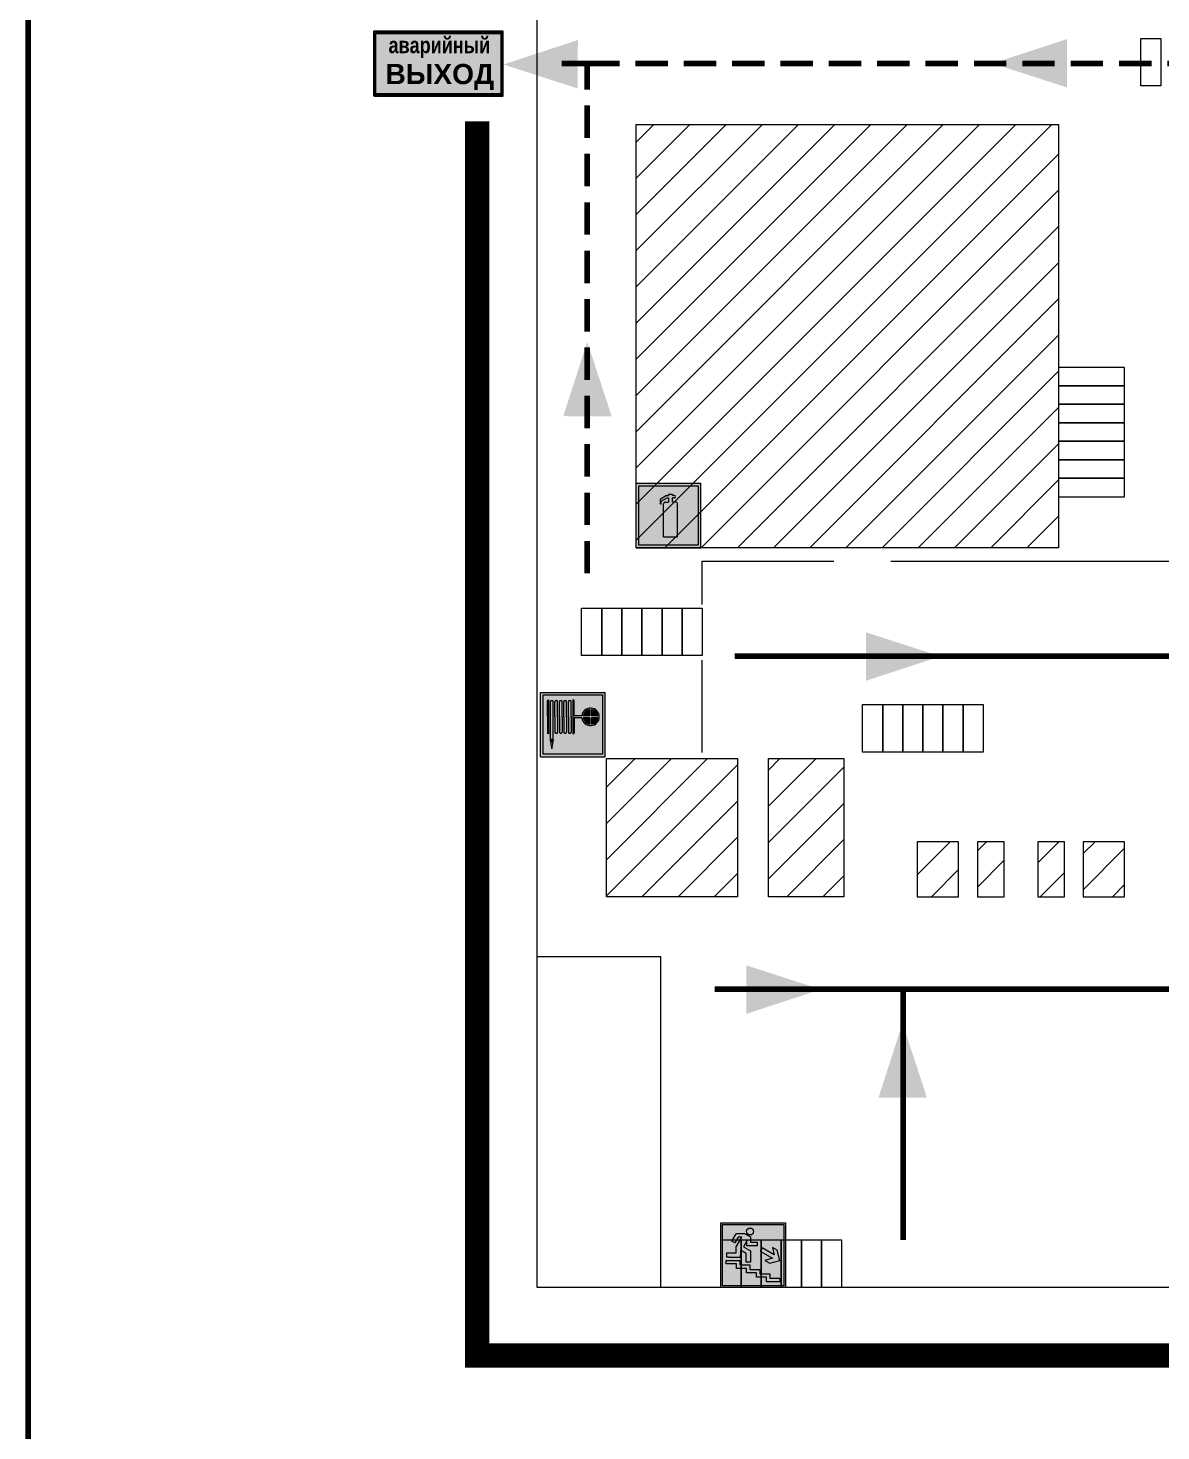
# Model space of a CAD drawing. Header units: millimetres. Extents: x 13114 to 67229, y 22859 to 38520.
# Drawn here: x 24049.7 to 24190.2, y 25556 to 25730 of the extents above; entities that cross this region are included whole.
import ezdxf

# ---------------------------------------------------------------- set-up
doc = ezdxf.new("R2010")
doc.units = ezdxf.units.MM
doc.linetypes.add('{ Wide Dash }', pattern=[12, 4, -2, 4, -2])
doc.layers.add('План_Штампы', color=7, linetype='Continuous')
doc.styles.add('обычный', font='arial.ttf')
pattern_1 = [(45, (-4617.3867, 21260.4787), (-2.24506403, 2.24506403), [])]

# ---------------------------------------------------------------- blocks, each defined once
blk = doc.blocks.new('вниз')
at = {"lineweight": 0, "true_color": 0xffffff}
h = blk.add_hatch(color=7, dxfattribs=at)
h.dxf.hatch_style = 1
h.paths.add_polyline_path([(40994.51, -4472.22), (40986.51, -4472.22), (40986.51, -4480.22), (40994.51, -4480.22)])
h.paths.add_polyline_path([(40994.31, -4472.42), (40994.31, -4480.01), (40986.71, -4480.01), (40986.71, -4472.42)], flags=16)
h.paths.add_polyline_path([(40988.43, -4473.53), (40989.43, -4473.53), (40990.19, -4473.96), (40990.19, -4474.6), (40991, -4474.6), (40991, -4475.06), (40989.73, -4475.06), (40989.73, -4474.46), (40989.3, -4475.18), (40990.17, -4475.7), (40990.17, -4477.11), (40989.63, -4477.11), (40989.63, -4476.01), (40988.94, -4475.59), (40988.94, -4476.46), (40988.94, -4476.46), (40987.47, -4476.46), (40987.26, -4476.46), (40987.26, -4475.92), (40988.4, -4475.92), (40988.4, -4475.2), (40989.1, -4473.99), (40988.66, -4473.99), (40988.24, -4474.7), (40987.86, -4474.47), (40988.41, -4473.56)], flags=0)
h.paths.add_polyline_path([(40990.55, -4473.29, -1), (40989.69, -4473.29, -1)], flags=0)
h.paths.add_polyline_path([(40988.85, -4476.89), (40988.85, -4477.43), (40990.1, -4477.43), (40990.1, -4477.99), (40991.34, -4477.99), (40991.34, -4478.54), (40992.59, -4478.54), (40992.59, -4479.09), (40993.83, -4479.09), (40993.83, -4479.52), (40992.17, -4479.52), (40992.17, -4478.97), (40990.91, -4478.97), (40990.91, -4478.41), (40989.68, -4478.41), (40989.68, -4477.86), (40988.43, -4477.86), (40988.43, -4477.31), (40987.6, -4477.31), (40987.18, -4477.31), (40987.18, -4476.89)], flags=0)
h.paths.add_polyline_path([(40991.61, -4475.33), (40993.12, -4476.2), (40992.9, -4475.27), (40993.48, -4475.6), (40993.83, -4476.88), (40992.56, -4477.22), (40991.97, -4476.88), (40992.9, -4476.61), (40991.38, -4475.74), (40991.58, -4475.39)], flags=0)
h.paths.add_polyline_path([(40990.19, -4473.96), (40989.43, -4473.53), (40988.43, -4473.53), (40988.41, -4473.56), (40987.86, -4474.47), (40988.24, -4474.7), (40988.66, -4473.99), (40989.1, -4473.99), (40988.4, -4475.2), (40988.4, -4475.92), (40987.26, -4475.92), (40987.26, -4476.46), (40987.47, -4476.46), (40988.94, -4476.46), (40988.94, -4476.27), (40988.94, -4475.59), (40989.63, -4476.01), (40989.63, -4477.11), (40990.17, -4477.11), (40990.17, -4475.7), (40989.3, -4475.18), (40989.73, -4474.46), (40989.73, -4475.06), (40991, -4475.06), (40991, -4474.6), (40990.19, -4474.6)], flags=0)
h.paths.add_polyline_path([(40990.55, -4473.29, 1), (40989.69, -4473.29, 1)], flags=0)
h.paths.add_polyline_path([(40991.61, -4475.33), (40991.58, -4475.39), (40991.38, -4475.74), (40992.9, -4476.61), (40991.97, -4476.88), (40992.56, -4477.22), (40993.83, -4476.88), (40993.48, -4475.6), (40992.9, -4475.27), (40993.12, -4476.2)], flags=0)
h.paths.add_polyline_path([(40990.1, -4477.43), (40988.85, -4477.43), (40988.85, -4476.89), (40987.18, -4476.89), (40987.18, -4477.31), (40987.6, -4477.31), (40988.43, -4477.31), (40988.43, -4477.86), (40989.68, -4477.86), (40989.68, -4478.41), (40990.91, -4478.41), (40990.91, -4478.97), (40992.17, -4478.97), (40992.17, -4479.52), (40993.83, -4479.52), (40993.83, -4479.09), (40992.59, -4479.09), (40992.59, -4478.54), (40991.34, -4478.54), (40991.34, -4477.99), (40990.1, -4477.99)], flags=0)
at = {"lineweight": 0}
h = blk.add_hatch(color=126, dxfattribs=at)
h.dxf.hatch_style = 1
h.paths.add_polyline_path([(40994.31, -4472.42), (40986.71, -4472.42), (40986.71, -4480.01), (40994.31, -4480.01)])
h.paths.add_polyline_path([(40988.43, -4473.53), (40989.43, -4473.53), (40990.19, -4473.96), (40990.19, -4474.6), (40991, -4474.6), (40991, -4475.06), (40989.73, -4475.06), (40989.73, -4474.46), (40989.3, -4475.18), (40990.17, -4475.7), (40990.17, -4477.11), (40989.63, -4477.11), (40989.63, -4476.01), (40988.94, -4475.59), (40988.94, -4476.46), (40988.94, -4476.46), (40987.47, -4476.46), (40987.26, -4476.46), (40987.26, -4475.92), (40988.4, -4475.92), (40988.4, -4475.2), (40989.1, -4473.99), (40988.66, -4473.99), (40988.24, -4474.7), (40987.86, -4474.47), (40988.41, -4473.56)], flags=16)
h.paths.add_polyline_path([(40990.55, -4473.29, -1), (40989.69, -4473.29, -1)], flags=16)
h.paths.add_polyline_path([(40988.85, -4476.89), (40988.85, -4477.43), (40990.1, -4477.43), (40990.1, -4477.99), (40991.34, -4477.99), (40991.34, -4478.54), (40992.59, -4478.54), (40992.59, -4479.09), (40993.83, -4479.09), (40993.83, -4479.52), (40992.17, -4479.52), (40992.17, -4478.97), (40990.91, -4478.97), (40990.91, -4478.41), (40989.68, -4478.41), (40989.68, -4477.86), (40988.43, -4477.86), (40988.43, -4477.31), (40987.6, -4477.31), (40987.18, -4477.31), (40987.18, -4476.89)], flags=16)
h.paths.add_polyline_path([(40991.61, -4475.33), (40993.12, -4476.2), (40992.9, -4475.27), (40993.48, -4475.6), (40993.83, -4476.88), (40992.56, -4477.22), (40991.97, -4476.88), (40992.9, -4476.61), (40991.38, -4475.74), (40991.58, -4475.39)], flags=16)
at = {"lineweight": 0, "true_color": 0xffffff}
h = blk.add_hatch(color=7, dxfattribs=at)
h.dxf.hatch_style = 1
h.paths.add_polyline_path([(40989.73, -4474.46), (40989.73, -4475.06), (40991, -4475.06), (40991, -4474.6), (40990.19, -4474.6), (40990.19, -4473.96), (40989.43, -4473.53), (40988.43, -4473.53), (40988.41, -4473.56), (40987.86, -4474.47), (40988.24, -4474.7), (40988.66, -4473.99), (40989.1, -4473.99), (40988.4, -4475.2), (40988.4, -4475.92), (40987.26, -4475.92), (40987.26, -4476.46), (40987.47, -4476.46), (40988.94, -4476.46), (40988.94, -4475.59), (40989.63, -4476.01), (40989.63, -4477.11), (40990.17, -4477.11), (40990.17, -4475.7), (40989.3, -4475.18)])
h.paths.add_polyline_path([(40989.69, -4473.29, 1), (40990.55, -4473.29, 1)])
h.paths.add_polyline_path([(40991.61, -4475.33), (40991.58, -4475.39), (40991.38, -4475.74), (40992.9, -4476.61), (40991.97, -4476.88), (40992.56, -4477.22), (40993.83, -4476.88), (40993.48, -4475.6), (40992.9, -4475.27), (40993.12, -4476.2)])
h.paths.add_polyline_path([(40990.1, -4477.43), (40988.85, -4477.43), (40988.85, -4476.89), (40987.18, -4476.89), (40987.18, -4477.31), (40987.6, -4477.31), (40988.43, -4477.31), (40988.43, -4477.86), (40989.68, -4477.86), (40989.68, -4478.41), (40990.91, -4478.41), (40990.91, -4478.97), (40992.17, -4478.97), (40992.17, -4479.52), (40993.83, -4479.52), (40993.83, -4479.09), (40992.59, -4479.09), (40992.59, -4478.54), (40991.34, -4478.54), (40991.34, -4477.99), (40990.1, -4477.99)])
at = {"color": 126, "lineweight": 0}
for points in [[(40986.51, -4472.22), (40994.51, -4472.22), (40994.51, -4480.22), (40986.51, -4480.22)], [(40986.71, -4472.42), (40994.31, -4472.42), (40994.31, -4480.01), (40986.71, -4480.01)]]:
    blk.add_lwpolyline(points, close=True, dxfattribs=at)
for points in [[(40987.47, -4476.46), (40987.26, -4476.46), (40987.26, -4475.92), (40988.4, -4475.92), (40988.4, -4475.2), (40989.1, -4473.99), (40988.66, -4473.99), (40988.24, -4474.7), (40987.86, -4474.47), (40988.41, -4473.56), (40988.43, -4473.53), (40989.43, -4473.53), (40990.19, -4473.96), (40990.19, -4474.6), (40991, -4474.6), (40991, -4475.06), (40989.73, -4475.06), (40989.73, -4474.46), (40989.3, -4475.18), (40990.17, -4475.7), (40990.17, -4477.11), (40989.63, -4477.11), (40989.63, -4476.01), (40988.94, -4475.59), (40988.94, -4476.46)], [(40991.58, -4475.39), (40991.38, -4475.74), (40992.9, -4476.61), (40991.97, -4476.88), (40992.56, -4477.22), (40993.83, -4476.88), (40993.48, -4475.6), (40992.9, -4475.27), (40993.12, -4476.2), (40991.61, -4475.33), (40991.58, -4475.39)], [(40987.6, -4477.31), (40987.18, -4477.31), (40987.18, -4476.89), (40988.85, -4476.89), (40988.85, -4477.43), (40990.1, -4477.43), (40990.1, -4477.99), (40991.34, -4477.99), (40991.34, -4478.54), (40992.59, -4478.54), (40992.59, -4479.09), (40993.83, -4479.09), (40993.83, -4479.52), (40992.17, -4479.52), (40992.17, -4478.97), (40990.91, -4478.97), (40990.91, -4478.41), (40989.68, -4478.41), (40989.68, -4477.86), (40988.43, -4477.86), (40988.43, -4477.31), (40987.6, -4477.31)], [(40987.47, -4476.46), (40988.94, -4476.46), (40988.94, -4476.27)]]:
    blk.add_lwpolyline(points, dxfattribs=at)
blk.add_circle((40990.12, -4473.29), 0.432, dxfattribs=at)
blk = doc.blocks.new('A$C41C009D9')
at = {"true_color": 0xffffff}
blk.add_hatch(color=7, dxfattribs=at).paths.add_polyline_path([(0, 8), (-16, 8), (-16, 0), (0, 0)])
h = blk.add_hatch(color=126)
h.dxf.hatch_style = 1
h.paths.add_polyline_path([(-15.8, 7.8), (-15.8, 0.2), (-0.2, 0.2), (-0.2, 7.8)])
at = {"color": 126}
for points in [[(-16, 0), (0, 0), (0, 8), (-16, 8)], [(-16, 0), (0, 0), (0, 8), (-16, 8)], [(-15.8, 7.8), (-0.2, 7.8), (-0.2, 0.2), (-15.8, 0.2)]]:
    blk.add_lwpolyline(points, close=True, dxfattribs=at)
at = {"color": 7, "true_color": 0xffffff, "insert": (-15.8, 7.3), "char_height": 2.5, "width": 15.5999, "attachment_point": 1, "style": 'обычный'}
blk.add_mtext('\\pi1.6133;{\\fArial|b1|i0|c204|p34;\\H0.8x;\\W0.8;аварийный\\H1.25x;\\W1;\\P\\pi1.2327;ВЫХОД}', dxfattribs=at)
blk = doc.blocks.new('A$C37112FD5')
at = {"true_color": 0xf5f5ff}
h = blk.add_hatch(color=7, dxfattribs=at)
h.dxf.hatch_style = 1
h.paths.add_polyline_path([(12.8, -7.4), (0, -7.4), (0, -20.2), (12.8, -20.2)])
h.paths.add_polyline_path([(12.29, -7.91), (12.29, -19.69), (0.51, -19.69), (0.51, -7.91)], flags=16)
h.paths.add_polyline_path([(4.98, -9.04, -0.42597), (5.17, -9.22), (5.17, -12.25), (5.17, -15.29, -0.432244), (4.98, -15.47), (4.83, -15.47, -0.42597), (4.64, -15.29), (4.64, -12.25), (4.64, -9.22, -0.432244), (4.83, -9.04)], flags=0)
h.paths.add_polyline_path([(4.28, -9.22), (4.28, -12.25), (4.28, -15.29, -0.432244), (4.09, -15.47), (3.94, -15.47, -0.42597), (3.75, -15.29), (3.75, -12.25), (3.75, -9.22, -0.432244), (3.94, -9.04), (4.09, -9.04, -0.42597)], flags=0)
h.paths.add_polyline_path([(5.72, -9.04), (5.87, -9.04, -0.42597), (6.06, -9.22), (6.06, -12.25), (6.06, -15.29, -0.432244), (5.87, -15.47), (5.72, -15.47, -0.42597), (5.53, -15.29), (5.53, -12.25), (5.53, -9.22, -0.432244)], flags=0)
h.paths.add_polyline_path([(6.42, -8.9), (6.5, -8.9, -0.42597), (6.69, -9.08), (6.69, -12.03), (8.21, -12.03, -15.824349), (8.21, -12.47), (6.69, -12.47), (6.69, -15.42, -0.432244), (6.5, -15.6), (6.42, -15.6)], flags=0)
h.paths.add_polyline_path([(3.39, -9.22), (3.39, -12.25), (3.39, -15.29, -0.432244), (3.2, -15.47), (3.05, -15.47, -0.42597), (2.85, -15.29), (2.85, -12.25), (2.85, -9.22, -0.432244), (3.05, -9.04), (3.2, -9.04, -0.42597)], flags=0)
h.paths.add_polyline_path([(2.5, -9.22), (2.5, -16.71), (1.96, -16.71), (1.96, -9.22, -0.432244), (2.15, -9.04), (2.31, -9.04, -0.42597)], flags=0)
h.paths.add_polyline_path([(1.61, -8.9), (1.61, -15.6), (1.57, -15.6, -0.42597), (1.37, -15.42), (1.37, -12.03), (1.37, -9.09, -0.432244), (1.57, -8.9)], flags=0)
h.paths.add_polyline_path([(9.76, -10.81), (9.76, -12.03), (8.49, -12.03, -0.336371)], flags=0)
h.paths.add_polyline_path([(8.49, -12.47), (9.76, -12.47), (9.76, -13.7, -0.336371)], flags=0)
h.paths.add_polyline_path([(10.11, -10.81, -0.336371), (11.38, -12.03), (10.11, -12.03)], flags=0)
h.paths.add_polyline_path([(10.11, -12.47), (11.38, -12.47, -0.336371), (10.11, -13.7)], flags=0)
h.paths.add_polyline_path([(2.5, -16.84), (2.5, -17.05), (1.97, -17.05), (1.97, -16.84)], flags=0)
h.paths.add_polyline_path([(2.5, -17.24, -0.033778), (2.24, -18.6, -0.033778), (1.97, -17.24)], flags=0)
h = blk.add_hatch(color=242)
h.dxf.hatch_style = 1
h.paths.add_polyline_path([(12.29, -7.91), (0.51, -7.91), (0.51, -19.69), (12.29, -19.69)])
h.paths.add_polyline_path([(6.42, -15.6), (6.42, -8.9), (6.5, -8.9, -0.42597), (6.69, -9.08), (6.69, -12.03), (8.21, -12.03, -15.824349), (8.21, -12.47), (6.69, -12.47), (6.69, -15.42, -0.432244), (6.5, -15.6)], flags=16)
h.paths.add_polyline_path([(5.87, -15.47), (5.72, -15.47, -0.42597), (5.53, -15.29), (5.53, -12.25), (5.53, -9.22, -0.432244), (5.72, -9.04), (5.87, -9.04, -0.42597), (6.06, -9.22), (6.06, -12.25), (6.06, -15.29, -0.432244)], flags=16)
h.paths.add_polyline_path([(4.98, -15.47), (4.83, -15.47, -0.42597), (4.64, -15.29), (4.64, -12.25), (4.64, -9.22, -0.432244), (4.83, -9.04), (4.98, -9.04, -0.42597), (5.17, -9.22), (5.17, -12.25), (5.17, -15.29, -0.432244)], flags=16)
h.paths.add_polyline_path([(4.09, -15.47), (3.94, -15.47, -0.42597), (3.75, -15.29), (3.75, -12.25), (3.75, -9.22, -0.432244), (3.94, -9.04), (4.09, -9.04, -0.42597), (4.28, -9.22), (4.28, -12.25), (4.28, -15.29, -0.432244)], flags=16)
h.paths.add_polyline_path([(3.2, -15.47), (3.05, -15.47, -0.42597), (2.85, -15.29), (2.85, -12.25), (2.85, -9.22, -0.432244), (3.05, -9.04), (3.2, -9.04, -0.42597), (3.39, -9.22), (3.39, -12.25), (3.39, -15.29, -0.432244)], flags=16)
h.paths.add_polyline_path([(2.5, -17.05), (1.97, -17.05), (1.97, -16.84), (2.5, -16.84)], flags=16)
h.paths.add_polyline_path([(2.5, -17.24, -0.033778), (2.24, -18.6, -0.033778), (1.97, -17.24)], flags=16)
h.paths.add_polyline_path([(2.5, -16.71), (1.96, -16.71), (1.96, -9.22, -0.432244), (2.15, -9.04), (2.31, -9.04, -0.42597), (2.5, -9.22)], flags=16)
h.paths.add_polyline_path([(1.61, -15.6), (1.57, -15.6, -0.42597), (1.37, -15.42), (1.37, -12.03), (1.37, -9.09, -0.432244), (1.57, -8.9), (1.61, -8.9)], flags=16)
h.paths.add_polyline_path([(8.49, -12.47), (9.76, -12.47), (9.76, -13.7, -0.336371)], flags=0)
h.paths.add_polyline_path([(10.11, -13.7), (10.11, -12.47), (11.38, -12.47, -0.336371)], flags=0)
h.paths.add_polyline_path([(8.49, -12.03, -0.336371), (9.76, -10.81), (9.76, -12.03)], flags=0)
h.paths.add_polyline_path([(10.11, -12.03), (10.11, -10.81, -0.336371), (11.38, -12.03)], flags=0)
h = blk.add_hatch(color=7, dxfattribs=at)
h.dxf.hatch_style = 1
h.paths.add_polyline_path([(1.61, -8.9), (1.57, -8.9, 0.432244), (1.37, -9.09), (1.37, -12.03), (1.37, -15.42, 0.42597), (1.57, -15.6), (1.61, -15.6)])
h.paths.add_polyline_path([(2.5, -9.22, 0.42597), (2.31, -9.04), (2.15, -9.04, 0.432244), (1.96, -9.22), (1.96, -16.71), (2.5, -16.71)])
h.paths.add_polyline_path([(2.5, -16.84), (1.97, -16.84), (1.97, -17.05), (2.5, -17.05)])
h.paths.add_polyline_path([(2.5, -17.24), (1.97, -17.24, 0.033778), (2.24, -18.6, 0.033778)])
h.paths.add_polyline_path([(3.39, -12.25), (3.39, -9.22, 0.42597), (3.2, -9.04), (3.05, -9.04, 0.432244), (2.85, -9.22), (2.85, -12.25), (2.85, -15.29, 0.42597), (3.05, -15.47), (3.2, -15.47, 0.432244), (3.39, -15.29)])
h.paths.add_polyline_path([(4.28, -12.25), (4.28, -9.22, 0.42597), (4.09, -9.04), (3.94, -9.04, 0.432244), (3.75, -9.22), (3.75, -12.25), (3.75, -15.29, 0.42597), (3.94, -15.47), (4.09, -15.47, 0.432244), (4.28, -15.29)])
h.paths.add_polyline_path([(5.17, -12.25), (5.17, -9.22, 0.42597), (4.98, -9.04), (4.83, -9.04, 0.432244), (4.64, -9.22), (4.64, -12.25), (4.64, -15.29, 0.42597), (4.83, -15.47), (4.98, -15.47, 0.432244), (5.17, -15.29)])
h.paths.add_polyline_path([(6.06, -12.25), (6.06, -9.22, 0.42597), (5.87, -9.04), (5.72, -9.04, 0.432244), (5.53, -9.22), (5.53, -12.25), (5.53, -15.29, 0.42597), (5.72, -15.47), (5.87, -15.47, 0.432244), (6.06, -15.29)])
h.paths.add_polyline_path([(6.69, -12.47), (8.21, -12.47, 15.824349), (8.21, -12.03), (6.69, -12.03), (6.69, -9.08, 0.42597), (6.5, -8.9), (6.42, -8.9), (6.42, -15.6), (6.5, -15.6, 0.432244), (6.69, -15.42)])
h.paths.add_polyline_path([(8.49, -12.47), (9.76, -12.47), (9.76, -13.7, -0.336371)], flags=16)
h.paths.add_polyline_path([(8.49, -12.03, -0.336371), (9.76, -10.81), (9.76, -12.03)], flags=16)
h.paths.add_polyline_path([(10.11, -12.47), (11.38, -12.47, -0.336371), (10.11, -13.7)], flags=16)
h.paths.add_polyline_path([(10.11, -12.03), (10.11, -10.81, -0.336371), (11.38, -12.03)], flags=16)
h = blk.add_hatch(color=242)
h.dxf.hatch_style = 1
h.paths.add_polyline_path([(9.76, -10.81, 0.336371), (8.49, -12.03), (9.76, -12.03)])
h.paths.add_polyline_path([(10.11, -10.81), (10.11, -12.03), (11.38, -12.03, 0.336371)])
h.paths.add_polyline_path([(11.38, -12.47), (10.11, -12.47), (10.11, -13.7, 0.336371)])
h.paths.add_polyline_path([(9.76, -12.47), (8.49, -12.47, 0.336371), (9.76, -13.7)])
at = {"color": 242, "lineweight": 5}
for p, q in [((0, -20.2), (0, -7.4)), ((0, -7.4), (12.8, -7.4)), ((12.8, -20.2), (12.8, -7.4)), ((1.37, -12.03), (1.37, -9.08)), ((1.57, -8.9), (1.61, -8.9)), ((1.61, -8.9), (1.61, -15.6)), ((1.96, -16.71), (1.96, -9.22)), ((2.15, -9.04), (2.31, -9.04)), ((2.5, -16.71), (2.5, -9.22)), ((2.85, -12.25), (2.85, -9.22)), ((3.05, -9.04), (3.2, -9.04)), ((3.39, -12.25), (3.39, -9.22)), ((3.75, -12.25), (3.75, -9.22)), ((3.94, -9.04), (4.09, -9.04)), ((4.28, -12.25), (4.28, -9.22)), ((4.64, -12.25), (4.64, -9.22)), ((4.83, -9.04), (4.98, -9.04)), ((5.17, -12.25), (5.17, -9.22)), ((5.53, -12.25), (5.53, -9.22)), ((5.72, -9.04), (5.87, -9.04)), ((6.06, -12.25), (6.06, -9.22)), ((6.42, -8.9), (6.42, -15.6)), ((6.5, -8.9), (6.42, -8.9)), ((6.69, -12.03), (6.69, -9.08)), ((9.76, -10.81), (9.76, -12.03)), ((10.11, -10.81), (10.11, -12.03)), ((1.37, -12.03), (1.37, -15.42)), ((2.85, -12.25), (2.85, -15.29)), ((3.39, -12.25), (3.39, -15.29)), ((3.75, -12.25), (3.75, -15.29)), ((4.28, -12.25), (4.28, -15.29)), ((4.64, -12.25), (4.64, -15.29)), ((5.17, -12.25), (5.17, -15.29)), ((5.53, -12.25), (5.53, -15.29)), ((6.06, -12.25), (6.06, -15.29)), ((8.21, -12.03), (6.69, -12.03)), ((8.21, -12.47), (6.69, -12.47)), ((6.69, -12.47), (6.69, -15.42)), ((9.76, -12.03), (8.49, -12.03)), ((9.76, -12.47), (8.49, -12.47)), ((9.76, -12.47), (9.76, -13.7)), ((11.38, -12.03), (10.11, -12.03)), ((11.38, -12.47), (10.11, -12.47)), ((10.11, -12.47), (10.11, -13.7)), ((1.57, -15.6), (1.61, -15.6)), ((3.05, -15.47), (3.2, -15.47)), ((3.94, -15.47), (4.09, -15.47)), ((4.83, -15.47), (4.98, -15.47)), ((5.72, -15.47), (5.87, -15.47)), ((6.42, -15.6), (6.5, -15.6)), ((1.96, -16.71), (2.5, -16.71)), ((1.97, -16.84), (2.5, -16.84)), ((1.97, -17.05), (1.97, -16.84)), ((2.5, -17.05), (1.97, -17.05)), ((1.97, -17.24), (2.5, -17.24)), ((2.5, -16.84), (2.5, -17.05)), ((0, -20.2), (12.8, -20.2))]:
    blk.add_line(p, q, dxfattribs=at)
blk.add_lwpolyline([(0.51, -7.91), (12.29, -7.91), (12.29, -19.69), (0.51, -19.69)], close=True, dxfattribs=at)
for centre, radius, start, end in [((1.56, -9.09), 0.182, 87.1027, 180.6071), ((2.15, -9.22), 0.182, 87.1027, 180.6071), ((2.32, -9.22), 0.182, 359.3929, 92.8973), ((3.04, -9.22), 0.182, 87.1027, 180.6071), ((3.21, -9.22), 0.182, 359.3929, 92.8973), ((3.93, -9.22), 0.182, 87.1027, 180.6071), ((4.1, -9.22), 0.182, 359.3929, 92.8973), ((4.82, -9.22), 0.182, 87.1027, 180.6071), ((4.99, -9.22), 0.182, 359.3929, 92.8973), ((5.71, -9.22), 0.182, 87.1027, 180.6071), ((5.88, -9.22), 0.182, 359.3929, 92.8973), ((6.51, -9.09), 0.182, 359.3929, 92.8973), ((9.93, -12.25), 1.74, 187.2319, 172.7681), ((9.93, -12.25), 1.46, 96.9927, 171.3585), ((9.93, -12.25), 1.46, 8.6415, 83.0073), ((9.93, -12.25), 1.46, 188.6415, 263.0073), ((9.93, -12.25), 1.46, 276.9927, 351.3585), ((1.56, -15.42), 0.182, 179.3929, 272.8973), ((3.04, -15.29), 0.182, 179.3929, 272.8973), ((3.21, -15.29), 0.182, 267.1027, 0.6071), ((3.93, -15.29), 0.182, 179.3929, 272.8973), ((4.1, -15.29), 0.182, 267.1027, 0.6071), ((4.82, -15.29), 0.182, 179.3929, 272.8973), ((4.99, -15.29), 0.182, 267.1027, 0.6071), ((5.71, -15.29), 0.182, 179.3929, 272.8973), ((5.88, -15.29), 0.182, 267.1027, 0.6071), ((6.51, -15.42), 0.182, 267.1027, 0.6071), ((12.17, -15.98), 10.27, 187.041, 194.7793), ((-7.7, -15.98), 10.27, 345.2207, 352.959)]:
    blk.add_arc(centre, radius, start, end, dxfattribs=at)
blk = doc.blocks.new('A$C3AD82952')
at = {"true_color": 0xf5f5ff}
h = blk.add_hatch(color=7, dxfattribs=at)
h.dxf.hatch_style = 1
h.paths.add_polyline_path([(8.21, 8.73, 0.414214), (7.89, 9.05), (7.22, 9.05), (7.22, 9.92), (7.59, 9.92, 1), (7.57, 10.36), (7.22, 10.36), (7.22, 10.6), (6.43, 10.6), (6.43, 10.36), (6.01, 10.36), (4.74, 9.59), (4.74, 8.69), (4.98, 8.73), (4.98, 9.26), (6.12, 9.91), (6.43, 9.91), (6.43, 9.05), (5.76, 9.05, 0.414214), (5.44, 8.73), (5.44, 2.2), (8.21, 2.2)], flags=0)
h.paths.add_polyline_path([(12.8, 12.8), (0, 12.8), (0, 0), (12.8, 0)])
h.paths.add_polyline_path([(0.51, 12.29), (12.29, 12.29), (12.29, 0.51), (0.51, 0.51)], flags=16)
h.paths.add_polyline_path([(4.74, 9.59), (6.01, 10.36), (6.43, 10.36), (6.43, 10.6), (7.22, 10.6), (7.22, 10.36), (7.59, 10.36, -0.94586), (7.59, 9.92), (7.22, 9.92), (7.22, 9.05), (7.89, 9.05, -0.414214), (8.21, 8.73), (8.21, 2.2), (5.44, 2.2), (5.44, 8.73, -0.414214), (5.76, 9.05), (6.43, 9.05), (6.43, 9.91), (6.12, 9.91), (4.98, 9.26), (4.98, 8.73), (4.74, 8.69)], flags=0)
h = blk.add_hatch(color=242)
h.dxf.hatch_style = 1
h.paths.add_polyline_path([(12.29, 12.29), (0.51, 12.29), (0.51, 0.51), (12.29, 0.51)])
h.paths.add_polyline_path([(4.74, 8.69), (4.74, 9.59), (6.01, 10.36), (6.43, 10.36), (6.43, 10.6), (7.22, 10.6), (7.22, 10.36), (7.59, 10.36, -0.94586), (7.59, 9.92), (7.22, 9.92), (7.22, 9.05), (7.89, 9.05, -0.414214), (8.21, 8.73), (8.21, 2.2), (5.44, 2.2), (5.44, 8.73, -0.414214), (5.76, 9.05), (6.43, 9.05), (6.43, 9.91), (6.12, 9.91), (4.98, 9.26), (4.98, 8.73)], flags=16)
h = blk.add_hatch(color=7, dxfattribs=at)
h.dxf.hatch_style = 1
h.paths.add_polyline_path([(8.21, 8.73, 0.414214), (7.89, 9.05), (7.22, 9.05), (7.22, 9.92), (7.59, 9.92, 1), (7.57, 10.36), (7.22, 10.36), (7.22, 10.6), (6.43, 10.6), (6.43, 10.36), (6.01, 10.36), (4.74, 9.59), (4.74, 8.69), (4.98, 8.73), (4.98, 9.26), (6.12, 9.91), (6.43, 9.91), (6.43, 9.05), (5.76, 9.05, 0.414214), (5.44, 8.73), (5.44, 2.2), (8.21, 2.2)])
at = {"color": 242, "lineweight": 5}
for p, q in [((0, 0), (0, 12.8)), ((0, 12.8), (12.8, 12.8)), ((12.8, 0), (12.8, 12.8)), ((6.01, 10.36), (4.74, 9.59)), ((4.74, 9.59), (4.74, 8.69)), ((4.74, 8.69), (4.98, 8.73)), ((4.98, 9.26), (6.12, 9.91)), ((4.98, 8.73), (4.98, 9.26)), ((5.44, 2.2), (5.44, 8.73)), ((5.76, 9.05), (6.43, 9.05)), ((6.01, 10.36), (6.43, 10.36)), ((6.12, 9.91), (6.43, 9.91)), ((7.22, 10.6), (6.43, 10.6)), ((6.43, 10.6), (6.43, 10.36)), ((6.43, 9.91), (6.43, 9.05)), ((7.22, 10.36), (7.22, 10.6)), ((7.59, 10.36), (7.22, 10.36)), ((7.22, 9.05), (7.22, 9.92)), ((7.59, 9.92), (7.22, 9.92)), ((7.89, 9.05), (7.22, 9.05)), ((8.21, 2.2), (8.21, 8.73)), ((0, 0), (12.8, 0)), ((5.44, 2.2), (8.21, 2.2))]:
    blk.add_line(p, q, dxfattribs=at)
blk.add_lwpolyline([(0.51, 12.29), (12.29, 12.29), (12.29, 0.51), (0.51, 0.51)], close=True, dxfattribs=at)
for centre, radius, start, end in [((5.76, 8.73), 0.32, 90, 180), ((7.58, 10.14), 0.223, 273.1875, 86.8125), ((7.89, 8.73), 0.32, 0, 90)]:
    blk.add_arc(centre, radius, start, end, dxfattribs=at)

msp = doc.modelspace()

# ---------------------------------------------------------------- hatches: boundary and pattern name
at = {"lineweight": 0}
h = msp.add_hatch(dxfattribs=at)
h.set_pattern_fill('ANSI31', color=256)
h.set_pattern_definition(pattern_1)
h.paths.add_polyline_path([(24125.11, 25665.56), (24177.5, 25665.56), (24177.5, 25718.05), (24125.11, 25718.05)])
h = msp.add_hatch(dxfattribs=at)
h.set_pattern_fill('ANSI31', color=256)
h.set_pattern_definition(pattern_1)
h.paths.add_polyline_path([(24121.43, 25622.29), (24137.68, 25622.29), (24137.68, 25639.41), (24121.43, 25639.41)])
h.paths.add_polyline_path([(24141.52, 25622.29), (24150.86, 25622.29), (24150.86, 25639.41), (24141.52, 25639.41)])
h = msp.add_hatch(dxfattribs=at)
h.set_pattern_fill('ANSI31', color=256)
h.set_pattern_definition(pattern_1)
h.paths.add_polyline_path([(24165.1, 25629.11), (24159.96, 25629.11), (24159.96, 25622.29), (24165.1, 25622.29)])
h.paths.add_polyline_path([(24170.74, 25629.11), (24167.43, 25629.11), (24167.43, 25622.29), (24170.74, 25622.29)])
h = msp.add_hatch(dxfattribs=at)
h.set_pattern_fill('ANSI31', color=256)
h.set_pattern_definition(pattern_1)
h.paths.add_polyline_path([(24178.23, 25629.11), (24174.92, 25629.11), (24174.92, 25622.29), (24178.23, 25622.29)])
h.paths.add_polyline_path([(24185.7, 25629.11), (24180.56, 25629.11), (24180.56, 25622.29), (24185.7, 25622.29)])

# ---------------------------------------------------------------- linework, layer by layer
at = {"color": 6, "lineweight": 100}
msp.add_lwpolyline([(24049.66, 25460.01), (24649.66, 25460.01), (24649.66, 25855.01), (24049.66, 25855.01)], close=True, dxfattribs=at)
at = {"lineweight": 0}
for points in [[(24112.82, 25727.32), (24112.82, 25768.88), (24576.37, 25768.88), (24576.37, 25565.39), (24576.57, 25565.39)], [(24564.34, 25565.39), (24564.34, 25573.84), (24112.82, 25573.84), (24112.82, 25727.32)], [(24133.28, 25658.53), (24133.28, 25663.88), (24149.61, 25663.88)], [(24156.7, 25663.88), (24262.12, 25663.88)], [(24133.28, 25640.19), (24133.28, 25651.6)], [(24128.15, 25573.84), (24128.15, 25614.82), (24112.82, 25614.82)]]:
    msp.add_lwpolyline(points, dxfattribs=at)
for points in [[(24187.72, 25728.73), (24190.21, 25728.73), (24190.21, 25722.84), (24187.72, 25722.84)], [(24125.11, 25718.05), (24177.5, 25718.05), (24177.5, 25665.56), (24125.11, 25665.56)], [(24177.5, 25685.64), (24185.67, 25685.64), (24185.67, 25687.93), (24177.5, 25687.93)], [(24177.5, 25683.35), (24185.67, 25683.35), (24185.67, 25685.64), (24177.5, 25685.64)], [(24177.5, 25681.06), (24185.67, 25681.06), (24185.67, 25683.35), (24177.5, 25683.35)], [(24177.5, 25678.76), (24185.67, 25678.76), (24185.67, 25681.06), (24177.5, 25681.06)], [(24177.5, 25676.47), (24185.67, 25676.47), (24185.67, 25678.76), (24177.5, 25678.76)], [(24177.5, 25674.18), (24185.67, 25674.18), (24185.67, 25676.47), (24177.5, 25676.47)], [(24177.5, 25671.89), (24185.67, 25671.89), (24185.67, 25674.18), (24177.5, 25674.18)], [(24118.34, 25658.07), (24120.84, 25658.07), (24120.84, 25652.18), (24118.34, 25652.18)], [(24120.84, 25658.07), (24123.33, 25658.07), (24123.33, 25652.18), (24120.84, 25652.18)], [(24123.33, 25658.07), (24125.82, 25658.07), (24125.82, 25652.18), (24123.33, 25652.18)], [(24125.82, 25658.07), (24128.32, 25658.07), (24128.32, 25652.18), (24125.82, 25652.18)], [(24128.32, 25658.07), (24130.81, 25658.07), (24130.81, 25652.18), (24128.32, 25652.18)], [(24130.81, 25658.07), (24133.31, 25658.07), (24133.31, 25652.18), (24130.81, 25652.18)], [(24153.2, 25646.12), (24155.69, 25646.12), (24155.69, 25640.23), (24153.2, 25640.23)], [(24155.69, 25646.12), (24158.18, 25646.12), (24158.18, 25640.23), (24155.69, 25640.23)], [(24158.18, 25646.12), (24160.68, 25646.12), (24160.68, 25640.23), (24158.18, 25640.23)], [(24160.68, 25646.12), (24163.17, 25646.12), (24163.17, 25640.23), (24160.68, 25640.23)], [(24163.17, 25646.12), (24165.66, 25646.12), (24165.66, 25640.23), (24163.17, 25640.23)], [(24165.66, 25646.12), (24168.16, 25646.12), (24168.16, 25640.23), (24165.66, 25640.23)], [(24121.43, 25639.41), (24137.68, 25639.41), (24137.68, 25622.29), (24121.43, 25622.29)], [(24141.52, 25639.41), (24150.86, 25639.41), (24150.86, 25622.29), (24141.52, 25622.29)], [(24159.96, 25622.29), (24165.1, 25622.29), (24165.1, 25629.11), (24159.96, 25629.11)], [(24167.43, 25622.29), (24170.74, 25622.29), (24170.74, 25629.11), (24167.43, 25629.11)], [(24178.23, 25629.11), (24174.92, 25629.11), (24174.92, 25622.29), (24178.23, 25622.29)], [(24185.7, 25629.11), (24180.56, 25629.11), (24180.56, 25622.29), (24185.7, 25622.29)], [(24135.62, 25579.72), (24138.12, 25579.72), (24138.12, 25573.84), (24135.62, 25573.84)], [(24138.12, 25579.72), (24140.61, 25579.72), (24140.61, 25573.84), (24138.12, 25573.84)], [(24140.61, 25579.72), (24143.1, 25579.72), (24143.1, 25573.84), (24140.61, 25573.84)], [(24143.1, 25579.72), (24145.6, 25579.72), (24145.6, 25573.84), (24143.1, 25573.84)], [(24145.6, 25579.72), (24148.09, 25579.72), (24148.09, 25573.84), (24145.6, 25573.84)], [(24148.09, 25579.72), (24150.58, 25579.72), (24150.58, 25573.84), (24148.09, 25573.84)]]:
    msp.add_lwpolyline(points, close=True, dxfattribs=at)
at = {"color": 126, "linetype": '{ Wide Dash }', "lineweight": 100, "true_color": 0x008754}
for points in [[(24119.02, 25725.6), (24115.9, 25725.6)], [(24119.02, 25662.39), (24119.02, 25725.6), (24201.83, 25725.6)]]:
    msp.add_lwpolyline(points, dxfattribs=at)
at = {"lineweight": 0, "const_width": 3}
msp.add_lwpolyline([(24564.34, 25565.39), (24105.38, 25565.39), (24105.38, 25718.44)], dxfattribs=at)
at = {"color": 126, "lineweight": 100, "true_color": 0x008754}
for points in [[(24137.36, 25652.1), (24564.75, 25652.1), (24564.75, 25581.49), (24570.21, 25578.55), (24570.21, 25572.22)], [(24134.85, 25610.83), (24564.75, 25610.83)], [(24158.22, 25610.83), (24158.22, 25579.72)]]:
    msp.add_lwpolyline(points, dxfattribs=at)
at = {"layer": 'План_Штампы', "color": 126, "true_color": 0x008754}
for points in [[(24117.87, 25728.52), (24117.85, 25722.51), (24108.64, 25725.49)], [(24178.57, 25728.65), (24178.55, 25722.64), (24169.33, 25725.62)], [(24122.07, 25681.86), (24116.06, 25681.88), (24119.04, 25691.1)], [(24153.61, 25649.06), (24153.63, 25655.07), (24162.85, 25652.09)], [(24138.78, 25607.76), (24138.79, 25613.77), (24148.01, 25610.79)], [(24161.18, 25597.37), (24155.17, 25597.38), (24158.15, 25606.6)]]:
    msp.add_solid(points, dxfattribs=at)

# ---------------------------------------------------------------- block references
msp.add_blockref('A$C41C009D9', (24108.57, 25721.59))
for name, p, xscale, yscale, zscale in [('A$C3AD82952', (24125.11, 25665.56), 0.625, 0.625, 0.625), ('A$C37112FD5', (24113.24, 25652.25), 0.6249984004534781, 0.6249984004534781, 0.6249984004534781)]:
    msp.add_blockref(name, p, dxfattribs=dict(xscale=xscale, yscale=yscale, zscale=zscale))
at = {"color": 126, "true_color": 0x008754}
msp.add_blockref('вниз', (-16850.89, 30054.06), dxfattribs=at)

doc.saveas('drawing.dxf')
